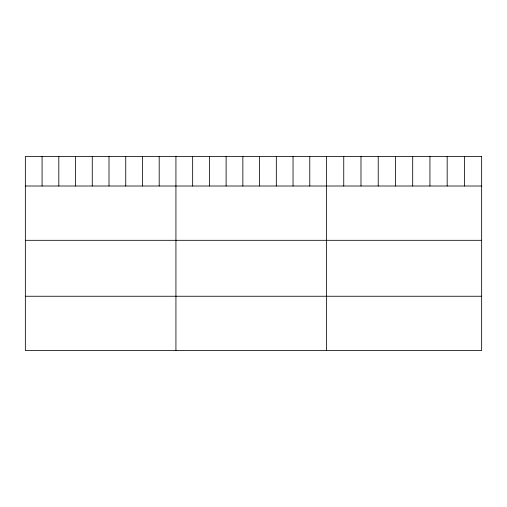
<?xml version="1.0" encoding="UTF-8"?>
<svg xmlns="http://www.w3.org/2000/svg" width="507" height="507" viewBox="0 0 507 507"><rect width="100%" height="100%" fill="white"/><g stroke="black" fill="none" stroke-linecap="round" stroke-linejoin="round"><path stroke-width="0.76" d="M25.35 186.012L481.65 186.012M25.35 240.312L481.65 240.312M25.35 296.253L481.65 296.253M464.412 156.454L464.412 186.012M447.174 156.454L447.174 186.012M429.936 156.454L429.936 186.012M412.698 156.454L412.698 186.012M395.46 156.454L395.46 186.012M378.222 156.454L378.222 186.012M360.984 156.454L360.984 186.012M343.746 156.454L343.746 186.012M326.508 156.454L326.508 350.546M309.777 156.454L309.777 186.012M293.046 156.454L293.046 186.012M276.315 156.454L276.315 186.012M259.584 156.454L259.584 186.012M242.853 156.454L242.853 186.012M226.122 156.454L226.122 186.012M209.391 156.454L209.391 186.012M192.66 156.454L192.66 186.012M175.929 156.454L175.929 350.546M159.198 156.454L159.198 186.012M142.467 156.454L142.467 186.012M125.736 156.454L125.736 186.012M109.005 156.454L109.005 186.012M92.274 156.454L92.274 186.012M75.543 156.454L75.543 186.012M58.812 156.454L58.812 186.012M42.081 156.454L42.081 186.012M481.65 156.454L25.35 156.454L25.35 350.546L481.65 350.546L481.65 156.454"/></g></svg>
